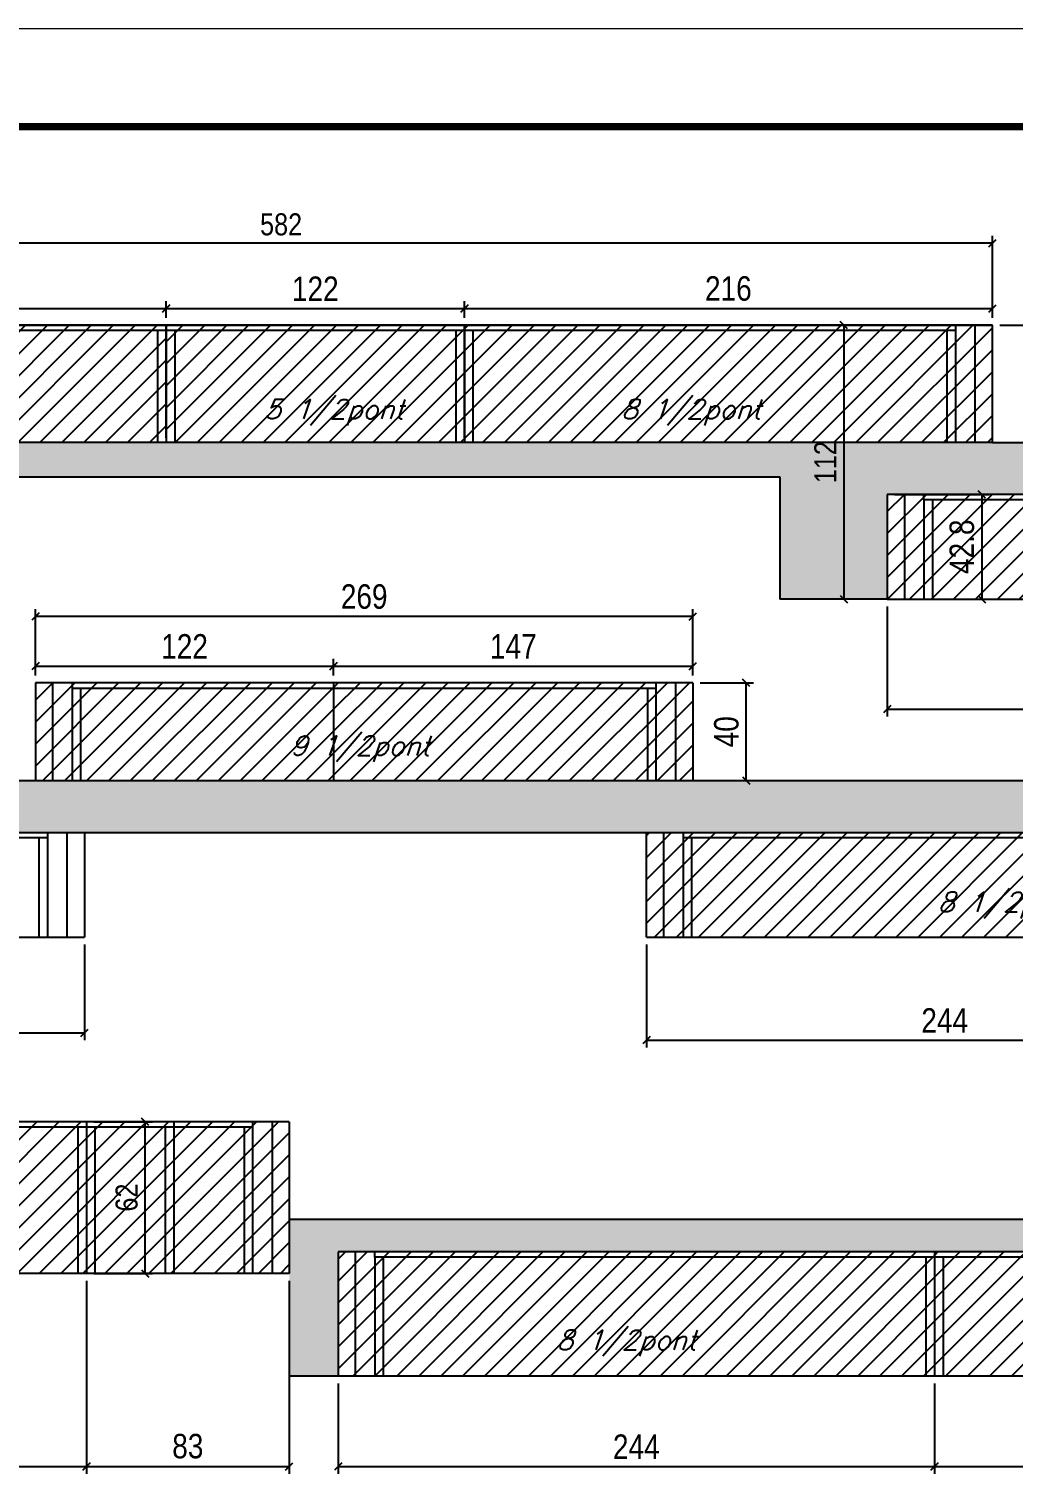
# Model space of a CAD drawing. Extents: x -20960 to -5926, y -2106 to 21915.
# Drawn here: x -10047 to -9645, y 15580 to 16173 of the extents above; entities that cross this region are included whole.
import ezdxf

# ---------------------------------------------------------------- set-up
doc = ezdxf.new("R2010")
doc.units = 0
doc.linetypes.add('DASHED', pattern=[0.75, 0.5, -0.25])
for name, color, linetype in [('COTA', 241, 'Continuous'), ('Painéis', 200, 'Continuous'), ('Reaproveitamento', 251, 'Continuous'), ('SARR_2.2x7', 40, 'Continuous'), ('SARR_3.5x7', 81, 'Continuous'), ('texto', 7, 'Continuous')]:
    doc.layers.add(name, color=color, linetype=linetype)
doc.layers.add('Folhas', color=255, linetype='Continuous', lineweight=9)
doc.layers.add('SARRAFO DE PRESSAO', color=251, linetype='DASHED', lineweight=9)
doc.styles.add('COTA TECNICA', font='techl___.ttf', dxfattribs={"height": 10})
doc.styles.add('COTA TECNICA-50', font='techl___.ttf', dxfattribs={"height": 9})
doc.styles.add('Romans', font='romans.shx')
doc.dimstyles.new('COTA PAINEL-50', dxfattribs={"dimtxt": 9, "dimasz": 3, "dimexe": 3, "dimexo": 3, "dimgap": 3, "dimtad": 1, "dimdec": 1, "dimzin": 12, "dimdsep": 46, "dimtxsty": 'COTA TECNICA-50', "dimblk1": 'OBLIQUE', "dimblk2": 'OBLIQUE', "dimsah": 1, "dimcen": 0.9, "dimclrd": 4, "dimclre": 4, "dimclrt": 240, "dimadec": 1, "dimazin": 3, "dimtfac": 1, "dimtdec": 1, "dimtmove": 0, "dimatfit": 3, "dimfxl": 1, "dimtolj": 1, "dimtzin": 12, "dimarcsym": 0})
doc.dimstyles.new('PAINEL', dxfattribs={"dimtxt": 10, "dimasz": 3, "dimexe": 3, "dimexo": 3, "dimgap": 3, "dimtad": 1, "dimdec": 1, "dimzin": 12, "dimdsep": 46, "dimtxsty": 'COTA TECNICA', "dimblk1": 'OBLIQUE', "dimblk2": 'OBLIQUE', "dimsah": 1, "dimcen": 0.9, "dimclrd": 4, "dimclre": 4, "dimclrt": 240, "dimadec": 1, "dimazin": 3, "dimtfac": 1, "dimtdec": 1, "dimtmove": 0, "dimatfit": 3, "dimfxl": 1, "dimtolj": 1, "dimtzin": 12, "dimarcsym": 0})
pattern_1 = [(45, (-152554.062, -16012.6736), (-4.49012806, 4.49012806), [])]
pattern_2 = [(45, (-152512.465, -12538.4326), (-4.49012806, 4.49012806), [])]

# ---------------------------------------------------------------- blocks, each defined once
blk = doc.blocks.new('9999999999')
at = {"layer": 'Folhas'}
blk.add_lwpolyline([(98138.98, 34190.21), (99623.98, 34190.21), (99623.98, 35240.21), (98138.98, 35240.21)], close=True, dxfattribs=at)
at = {"layer": 'Folhas', "color": 30, "const_width": 3}
blk.add_lwpolyline([(98213.98, 34230.21), (99583.98, 34230.21), (99583.98, 35200.21), (98213.98, 35200.21)], close=True, dxfattribs=at)
blk = doc.blocks.new('_Oblique')
at = {"color": 0, "linetype": 'ByBlock', "lineweight": -2}
blk.add_line((-0.5, -0.5), (0.5, 0.5), dxfattribs=at)
blk = doc.blocks.new('*D528')
at = {"layer": 'COTA', "color": 4, "lineweight": -2, "transparency": 16777216}
for p, q in [((-9696.28, 15936.34), (-9696.28, 15891.26)), ((-9473.28, 15936.34), (-9473.28, 15891.26)), ((-9696.28, 15894.26), (-9473.28, 15894.26))]:
    blk.add_line(p, q, dxfattribs=at)
at = {"layer": 'Defpoints', "color": 0, "transparency": 16777216}
for p in [(-9696.28, 15939.34), (-9473.28, 15939.34), (-9473.28, 15894.26)]:
    blk.add_point(p, dxfattribs=at)
at = {"layer": 'COTA', "color": 4, "lineweight": -2, "transparency": 16777216, "xscale": 3, "yscale": 3, "zscale": 3, "rotation": 180}
blk.add_blockref('_Oblique', (-9696.28, 15894.26), dxfattribs=at)
at = {"layer": 'COTA', "color": 4, "lineweight": -2, "transparency": 16777216, "xscale": 3, "yscale": 3, "zscale": 3}
blk.add_blockref('_Oblique', (-9473.28, 15894.26), dxfattribs=at)
at = {"layer": 'COTA', "color": 240, "transparency": 16777216, "insert": (-9584.78, 15902.47), "char_height": 10, "attachment_point": 5, "style": 'COTA TECNICA'}
blk.add_mtext('\\A1;223', dxfattribs=at)
blk = doc.blocks.new('*D513')
at = {"layer": 'COTA', "color": 4, "lineweight": -2, "ltscale": 25, "transparency": 16777216}
for p, q in [((-10235.28, 16054.34), (-10235.28, 16061.21)), ((-10235.28, 16058.21), (-9991.28, 16058.21)), ((-9991.28, 16054.34), (-9991.28, 16061.21))]:
    blk.add_line(p, q, dxfattribs=at)
at = {"layer": 'Defpoints', "color": 0, "ltscale": 25, "transparency": 16777216}
for p in [(-9991.28, 16058.21), (-10235.28, 16051.34), (-9991.28, 16051.34)]:
    blk.add_point(p, dxfattribs=at)
at = {"layer": 'COTA', "color": 4, "lineweight": -2, "ltscale": 25, "transparency": 16777216, "xscale": 3, "yscale": 3, "zscale": 3, "rotation": 180}
blk.add_blockref('_Oblique', (-10235.28, 16058.21), dxfattribs=at)
at = {"layer": 'COTA', "color": 4, "lineweight": -2, "ltscale": 25, "transparency": 16777216, "xscale": 3, "yscale": 3, "zscale": 3}
blk.add_blockref('_Oblique', (-9991.28, 16058.21), dxfattribs=at)
at = {"layer": 'COTA', "color": 240, "ltscale": 25, "transparency": 16777216, "insert": (-10113.28, 16066.28), "char_height": 10, "attachment_point": 5, "style": 'COTA TECNICA'}
blk.add_mtext('\\A1;244', dxfattribs=at)
blk = doc.blocks.new('*D514')
at = {"layer": 'COTA', "color": 4, "lineweight": -2, "ltscale": 25, "transparency": 16777216}
for p, q in [((-9991.28, 16054.34), (-9991.28, 16061.21)), ((-9991.28, 16058.21), (-9869.28, 16058.21)), ((-9869.28, 16054.34), (-9869.28, 16061.21))]:
    blk.add_line(p, q, dxfattribs=at)
at = {"layer": 'Defpoints', "color": 0, "ltscale": 25, "transparency": 16777216}
for p in [(-9869.28, 16058.21), (-9991.28, 16051.34), (-9869.28, 16051.34)]:
    blk.add_point(p, dxfattribs=at)
at = {"layer": 'COTA', "color": 4, "lineweight": -2, "ltscale": 25, "transparency": 16777216, "xscale": 3, "yscale": 3, "zscale": 3, "rotation": 180}
blk.add_blockref('_Oblique', (-9991.28, 16058.21), dxfattribs=at)
at = {"layer": 'COTA', "color": 4, "lineweight": -2, "ltscale": 25, "transparency": 16777216, "xscale": 3, "yscale": 3, "zscale": 3}
blk.add_blockref('_Oblique', (-9869.28, 16058.21), dxfattribs=at)
at = {"layer": 'COTA', "color": 240, "ltscale": 25, "transparency": 16777216, "insert": (-9930.28, 16066.27), "char_height": 10, "attachment_point": 5, "style": 'COTA TECNICA'}
blk.add_mtext('\\A1;122', dxfattribs=at)
blk = doc.blocks.new('*D515')
at = {"layer": 'COTA', "color": 4, "lineweight": -2, "ltscale": 25, "transparency": 16777216}
for p, q in [((-9869.28, 16054.34), (-9869.28, 16061.21)), ((-9869.28, 16058.21), (-9653.28, 16058.21)), ((-9653.28, 16054.34), (-9653.28, 16061.21))]:
    blk.add_line(p, q, dxfattribs=at)
at = {"layer": 'Defpoints', "color": 0, "ltscale": 25, "transparency": 16777216}
for p in [(-9653.28, 16058.21), (-9869.28, 16051.34), (-9653.28, 16051.34)]:
    blk.add_point(p, dxfattribs=at)
at = {"layer": 'COTA', "color": 4, "lineweight": -2, "ltscale": 25, "transparency": 16777216, "xscale": 3, "yscale": 3, "zscale": 3, "rotation": 180}
blk.add_blockref('_Oblique', (-9869.28, 16058.21), dxfattribs=at)
at = {"layer": 'COTA', "color": 4, "lineweight": -2, "ltscale": 25, "transparency": 16777216, "xscale": 3, "yscale": 3, "zscale": 3}
blk.add_blockref('_Oblique', (-9653.28, 16058.21), dxfattribs=at)
at = {"layer": 'COTA', "color": 240, "ltscale": 25, "transparency": 16777216, "insert": (-9761.28, 16066.31), "char_height": 10, "attachment_point": 5, "style": 'COTA TECNICA'}
blk.add_mtext('\\A1;216', dxfattribs=at)
blk = doc.blocks.new('*D516')
at = {"layer": 'COTA', "color": 4, "lineweight": -2, "ltscale": 25, "transparency": 16777216}
for p, q in [((-9650.28, 16051.34), (-9620.18, 16051.34)), ((-9623.18, 16003.34), (-9623.18, 16051.34)), ((-9650.28, 16003.34), (-9620.18, 16003.34))]:
    blk.add_line(p, q, dxfattribs=at)
at = {"layer": 'Defpoints', "color": 0, "ltscale": 25, "transparency": 16777216}
for p in [(-9653.28, 16051.34), (-9623.18, 16051.34), (-9653.28, 16003.34)]:
    blk.add_point(p, dxfattribs=at)
at = {"layer": 'COTA', "color": 4, "lineweight": -2, "ltscale": 25, "transparency": 16777216, "xscale": 3, "yscale": 3, "zscale": 3}
for p, rotation in [((-9623.18, 16051.34), 90), ((-9623.18, 16003.34), 270)]:
    blk.add_blockref('_Oblique', p, dxfattribs=dict(at, rotation=rotation))
at = {"layer": 'COTA', "color": 240, "ltscale": 25, "transparency": 16777216, "insert": (-9631.27, 16027.34), "char_height": 10, "attachment_point": 5, "rotation": 90, "style": 'COTA TECNICA'}
blk.add_mtext('\\A1;48', dxfattribs=at)
blk = doc.blocks.new('*D517')
at = {"layer": 'COTA', "color": 4, "lineweight": -2, "ltscale": 25, "transparency": 16777216}
for p, q in [((-9693.28, 15982.14), (-9654.63, 15982.14)), ((-9657.63, 15982.14), (-9657.63, 15939.34)), ((-9693.28, 15939.34), (-9654.63, 15939.34))]:
    blk.add_line(p, q, dxfattribs=at)
at = {"layer": 'Defpoints', "color": 0, "ltscale": 25, "transparency": 16777216}
for p in [(-9696.28, 15982.14), (-9696.28, 15939.34), (-9657.63, 15939.34)]:
    blk.add_point(p, dxfattribs=at)
at = {"layer": 'COTA', "color": 4, "lineweight": -2, "ltscale": 25, "transparency": 16777216, "xscale": 3, "yscale": 3, "zscale": 3}
for p, rotation in [((-9657.63, 15982.14), 90), ((-9657.63, 15939.34), 270)]:
    blk.add_blockref('_Oblique', p, dxfattribs=dict(at, rotation=rotation))
at = {"layer": 'COTA', "color": 240, "ltscale": 25, "transparency": 16777216, "insert": (-9665.73, 15960.74), "char_height": 10, "attachment_point": 5, "rotation": 90, "style": 'COTA TECNICA'}
blk.add_mtext('\\A1;42.8', dxfattribs=at)
blk = doc.blocks.new('*D518')
at = {"layer": 'COTA', "color": 4, "lineweight": -2, "transparency": 16777216}
for p, q in [((-10235.28, 16054.34), (-10235.28, 16087.93)), ((-9653.28, 16054.34), (-9653.28, 16087.93)), ((-9653.28, 16084.93), (-10235.28, 16084.93))]:
    blk.add_line(p, q, dxfattribs=at)
at = {"layer": 'Defpoints', "color": 0, "transparency": 16777216}
for p in [(-10235.28, 16084.93), (-10235.28, 16051.34), (-9653.28, 16051.34)]:
    blk.add_point(p, dxfattribs=at)
at = {"layer": 'COTA', "color": 4, "lineweight": -2, "transparency": 16777216, "xscale": 3, "yscale": 3, "zscale": 3, "rotation": 180}
blk.add_blockref('_Oblique', (-10235.28, 16084.93), dxfattribs=at)
at = {"layer": 'COTA', "color": 4, "lineweight": -2, "transparency": 16777216, "xscale": 3, "yscale": 3, "zscale": 3}
blk.add_blockref('_Oblique', (-9653.28, 16084.93), dxfattribs=at)
at = {"layer": 'COTA', "color": 240, "transparency": 16777216, "insert": (-9944.28, 16092.55), "char_height": 9, "attachment_point": 5, "style": 'COTA TECNICA-50'}
blk.add_mtext('\\A1;582', dxfattribs=at)
blk = doc.blocks.new('*D463')
at = {"layer": 'COTA', "color": 4, "linetype": 'ByBlock', "lineweight": -2, "transparency": 16777216}
for p, q in [((-10170.95, 15660.53), (-10170.95, 15581.57)), ((-10023.95, 15660.53), (-10023.95, 15581.57)), ((-10170.95, 15584.57), (-10023.95, 15584.57))]:
    blk.add_line(p, q, dxfattribs=at)
at = {"layer": 'Defpoints', "color": 0, "linetype": 'ByBlock', "transparency": 16777216}
for p in [(-10170.95, 15663.53), (-10023.95, 15663.53), (-10023.95, 15584.57)]:
    blk.add_point(p, dxfattribs=at)
at = {"layer": 'COTA', "color": 4, "linetype": 'ByBlock', "lineweight": -2, "transparency": 16777216, "xscale": 3, "yscale": 3, "zscale": 3, "rotation": 180}
blk.add_blockref('_Oblique', (-10170.95, 15584.57), dxfattribs=at)
at = {"layer": 'COTA', "color": 4, "linetype": 'ByBlock', "lineweight": -2, "transparency": 16777216, "xscale": 3, "yscale": 3, "zscale": 3}
blk.add_blockref('_Oblique', (-10023.95, 15584.57), dxfattribs=at)
at = {"layer": 'COTA', "color": 240, "linetype": 'ByBlock', "transparency": 16777216, "insert": (-10097.45, 15592.64), "char_height": 10, "attachment_point": 5, "style": 'COTA TECNICA'}
blk.add_mtext('\\A1;147', dxfattribs=at)
blk = doc.blocks.new('*D464')
at = {"layer": 'COTA', "color": 4, "linetype": 'ByBlock', "lineweight": -2, "transparency": 16777216}
for p, q in [((-10023.95, 15660.53), (-10023.95, 15581.57)), ((-9940.95, 15660.53), (-9940.95, 15581.57)), ((-10023.95, 15584.57), (-9940.95, 15584.57))]:
    blk.add_line(p, q, dxfattribs=at)
at = {"layer": 'Defpoints', "color": 0, "linetype": 'ByBlock', "transparency": 16777216}
for p in [(-10023.95, 15663.53), (-9940.95, 15663.53), (-9940.95, 15584.57)]:
    blk.add_point(p, dxfattribs=at)
at = {"layer": 'COTA', "color": 4, "linetype": 'ByBlock', "lineweight": -2, "transparency": 16777216, "xscale": 3, "yscale": 3, "zscale": 3, "rotation": 180}
blk.add_blockref('_Oblique', (-10023.95, 15584.57), dxfattribs=at)
at = {"layer": 'COTA', "color": 4, "linetype": 'ByBlock', "lineweight": -2, "transparency": 16777216, "xscale": 3, "yscale": 3, "zscale": 3}
blk.add_blockref('_Oblique', (-9940.95, 15584.57), dxfattribs=at)
at = {"layer": 'COTA', "color": 240, "linetype": 'ByBlock', "transparency": 16777216, "insert": (-9982.45, 15592.81), "char_height": 10, "attachment_point": 5, "style": 'COTA TECNICA'}
blk.add_mtext('\\A1;83', dxfattribs=at)
blk = doc.blocks.new('*D465')
at = {"layer": 'COTA', "color": 4, "linetype": 'ByBlock', "lineweight": -2, "transparency": 16777216}
for p, q in [((-9920.95, 15618.53), (-9920.95, 15581.57)), ((-9676.95, 15618.53), (-9676.95, 15581.57)), ((-9920.95, 15584.57), (-9676.95, 15584.57))]:
    blk.add_line(p, q, dxfattribs=at)
at = {"layer": 'Defpoints', "color": 0, "linetype": 'ByBlock', "transparency": 16777216}
for p in [(-9920.95, 15621.53), (-9676.95, 15621.53), (-9676.95, 15584.57)]:
    blk.add_point(p, dxfattribs=at)
at = {"layer": 'COTA', "color": 4, "linetype": 'ByBlock', "lineweight": -2, "transparency": 16777216, "xscale": 3, "yscale": 3, "zscale": 3, "rotation": 180}
blk.add_blockref('_Oblique', (-9920.95, 15584.57), dxfattribs=at)
at = {"layer": 'COTA', "color": 4, "linetype": 'ByBlock', "lineweight": -2, "transparency": 16777216, "xscale": 3, "yscale": 3, "zscale": 3}
blk.add_blockref('_Oblique', (-9676.95, 15584.57), dxfattribs=at)
at = {"layer": 'COTA', "color": 240, "linetype": 'ByBlock', "transparency": 16777216, "insert": (-9798.95, 15592.64), "char_height": 10, "attachment_point": 5, "style": 'COTA TECNICA'}
blk.add_mtext('\\A1;244', dxfattribs=at)
blk = doc.blocks.new('*D466')
at = {"layer": 'COTA', "color": 4, "linetype": 'ByBlock', "lineweight": -2, "transparency": 16777216}
for p, q in [((-9676.95, 15618.53), (-9676.95, 15581.57)), ((-9545.95, 15618.53), (-9545.95, 15581.57)), ((-9676.95, 15584.57), (-9545.95, 15584.57))]:
    blk.add_line(p, q, dxfattribs=at)
at = {"layer": 'Defpoints', "color": 0, "linetype": 'ByBlock', "transparency": 16777216}
for p in [(-9676.95, 15621.53), (-9545.95, 15621.53), (-9545.95, 15584.57)]:
    blk.add_point(p, dxfattribs=at)
at = {"layer": 'COTA', "color": 4, "linetype": 'ByBlock', "lineweight": -2, "transparency": 16777216, "xscale": 3, "yscale": 3, "zscale": 3, "rotation": 180}
blk.add_blockref('_Oblique', (-9676.95, 15584.57), dxfattribs=at)
at = {"layer": 'COTA', "color": 4, "linetype": 'ByBlock', "lineweight": -2, "transparency": 16777216, "xscale": 3, "yscale": 3, "zscale": 3}
blk.add_blockref('_Oblique', (-9545.95, 15584.57), dxfattribs=at)
at = {"layer": 'COTA', "color": 240, "linetype": 'ByBlock', "transparency": 16777216, "insert": (-9611.45, 15592.79), "char_height": 10, "attachment_point": 5, "style": 'COTA TECNICA'}
blk.add_mtext('\\A1;131', dxfattribs=at)
blk = doc.blocks.new('*D501')
at = {"layer": 'COTA', "color": 4, "lineweight": -2, "ltscale": 25, "transparency": 16777216}
for p, q in [((-9794.78, 15798.06), (-9794.78, 15755.91)), ((-9550.78, 15798.06), (-9550.78, 15755.91)), ((-9794.78, 15758.91), (-9550.78, 15758.91))]:
    blk.add_line(p, q, dxfattribs=at)
at = {"layer": 'Defpoints', "color": 0, "ltscale": 25, "transparency": 16777216}
for p in [(-9794.78, 15801.06), (-9550.78, 15801.06), (-9550.78, 15758.91)]:
    blk.add_point(p, dxfattribs=at)
at = {"layer": 'COTA', "color": 4, "lineweight": -2, "ltscale": 25, "transparency": 16777216, "xscale": 3, "yscale": 3, "zscale": 3, "rotation": 180}
blk.add_blockref('_Oblique', (-9794.78, 15758.91), dxfattribs=at)
at = {"layer": 'COTA', "color": 4, "lineweight": -2, "ltscale": 25, "transparency": 16777216, "xscale": 3, "yscale": 3, "zscale": 3}
blk.add_blockref('_Oblique', (-9550.78, 15758.91), dxfattribs=at)
at = {"layer": 'COTA', "color": 240, "ltscale": 25, "transparency": 16777216, "insert": (-9672.78, 15766.98), "char_height": 10, "attachment_point": 5, "style": 'COTA TECNICA'}
blk.add_mtext('\\A1;244', dxfattribs=at)
blk = doc.blocks.new('*D504')
at = {"layer": 'COTA', "color": 4, "lineweight": -2, "ltscale": 25, "transparency": 16777216}
for p, q in [((-10044.78, 15908.06), (-10044.78, 15935.18)), ((-9775.78, 15932.18), (-10044.78, 15932.18)), ((-9775.78, 15908.06), (-9775.78, 15935.18))]:
    blk.add_line(p, q, dxfattribs=at)
at = {"layer": 'Defpoints', "color": 0, "ltscale": 25, "transparency": 16777216}
for p in [(-10044.78, 15932.18), (-10044.78, 15905.06), (-9775.78, 15905.06)]:
    blk.add_point(p, dxfattribs=at)
at = {"layer": 'COTA', "color": 4, "lineweight": -2, "ltscale": 25, "transparency": 16777216, "xscale": 3, "yscale": 3, "zscale": 3, "rotation": 180}
blk.add_blockref('_Oblique', (-10044.78, 15932.18), dxfattribs=at)
at = {"layer": 'COTA', "color": 4, "lineweight": -2, "ltscale": 25, "transparency": 16777216, "xscale": 3, "yscale": 3, "zscale": 3}
blk.add_blockref('_Oblique', (-9775.78, 15932.18), dxfattribs=at)
at = {"layer": 'COTA', "color": 240, "ltscale": 25, "transparency": 16777216, "insert": (-9910.28, 15940.31), "char_height": 10, "attachment_point": 5, "style": 'COTA TECNICA'}
blk.add_mtext('\\A1;269', dxfattribs=at)
blk = doc.blocks.new('*D505')
at = {"layer": 'COTA', "color": 4, "lineweight": -2, "ltscale": 25, "transparency": 16777216}
for p, q in [((-10044.78, 15908.06), (-10044.78, 15914.93)), ((-9922.78, 15908.06), (-9922.78, 15914.93)), ((-10044.78, 15911.93), (-9922.78, 15911.93))]:
    blk.add_line(p, q, dxfattribs=at)
at = {"layer": 'Defpoints', "color": 0, "ltscale": 25, "transparency": 16777216}
for p in [(-9922.78, 15911.93), (-10044.78, 15905.06), (-9922.78, 15905.06)]:
    blk.add_point(p, dxfattribs=at)
at = {"layer": 'COTA', "color": 4, "lineweight": -2, "ltscale": 25, "transparency": 16777216, "xscale": 3, "yscale": 3, "zscale": 3, "rotation": 180}
blk.add_blockref('_Oblique', (-10044.78, 15911.93), dxfattribs=at)
at = {"layer": 'COTA', "color": 4, "lineweight": -2, "ltscale": 25, "transparency": 16777216, "xscale": 3, "yscale": 3, "zscale": 3}
blk.add_blockref('_Oblique', (-9922.78, 15911.93), dxfattribs=at)
at = {"layer": 'COTA', "color": 240, "ltscale": 25, "transparency": 16777216, "insert": (-9983.78, 15919.99), "char_height": 10, "attachment_point": 5, "style": 'COTA TECNICA'}
blk.add_mtext('\\A1;122', dxfattribs=at)
blk = doc.blocks.new('*D460')
at = {"layer": 'COTA', "color": 4, "lineweight": -2, "ltscale": 25, "transparency": 16777216}
for p, q in [((-9922.78, 15908.06), (-9922.78, 15914.93)), ((-9775.78, 15908.06), (-9775.78, 15914.93)), ((-9922.78, 15911.93), (-9775.78, 15911.93))]:
    blk.add_line(p, q, dxfattribs=at)
at = {"layer": 'Defpoints', "color": 0, "ltscale": 25, "transparency": 16777216}
for p in [(-9775.78, 15911.93), (-9922.78, 15905.06), (-9775.78, 15905.06)]:
    blk.add_point(p, dxfattribs=at)
at = {"layer": 'COTA', "color": 4, "lineweight": -2, "ltscale": 25, "transparency": 16777216, "xscale": 3, "yscale": 3, "zscale": 3, "rotation": 180}
blk.add_blockref('_Oblique', (-9922.78, 15911.93), dxfattribs=at)
at = {"layer": 'COTA', "color": 4, "lineweight": -2, "ltscale": 25, "transparency": 16777216, "xscale": 3, "yscale": 3, "zscale": 3}
blk.add_blockref('_Oblique', (-9775.78, 15911.93), dxfattribs=at)
at = {"layer": 'COTA', "color": 240, "ltscale": 25, "transparency": 16777216, "insert": (-9849.28, 15920.01), "char_height": 10, "attachment_point": 5, "style": 'COTA TECNICA'}
blk.add_mtext('\\A1;147', dxfattribs=at)
blk = doc.blocks.new('*D506')
at = {"layer": 'COTA', "color": 4, "lineweight": -2, "ltscale": 25, "transparency": 16777216}
for p, q in [((-9772.78, 15905.06), (-9750.96, 15905.06)), ((-9753.96, 15865.06), (-9753.96, 15905.06)), ((-9772.78, 15865.06), (-9750.96, 15865.06))]:
    blk.add_line(p, q, dxfattribs=at)
at = {"layer": 'Defpoints', "color": 0, "ltscale": 25, "transparency": 16777216}
for p in [(-9775.78, 15905.06), (-9753.96, 15905.06), (-9775.78, 15865.06)]:
    blk.add_point(p, dxfattribs=at)
at = {"layer": 'COTA', "color": 4, "lineweight": -2, "ltscale": 25, "transparency": 16777216, "xscale": 3, "yscale": 3, "zscale": 3}
for p, rotation in [((-9753.96, 15905.06), 90), ((-9753.96, 15865.06), 270)]:
    blk.add_blockref('_Oblique', p, dxfattribs=dict(at, rotation=rotation))
at = {"layer": 'COTA', "color": 240, "ltscale": 25, "transparency": 16777216, "insert": (-9762.06, 15885.06), "char_height": 10, "attachment_point": 5, "rotation": 90, "style": 'COTA TECNICA'}
blk.add_mtext('\\A1;40', dxfattribs=at)
blk = doc.blocks.new('*D507')
at = {"layer": 'COTA', "color": 4, "lineweight": -2, "ltscale": 25, "transparency": 16777216}
for p, q in [((-10239.28, 15798.06), (-10239.28, 15758.91)), ((-10024.78, 15798.06), (-10024.78, 15758.91)), ((-10239.28, 15761.91), (-10024.78, 15761.91))]:
    blk.add_line(p, q, dxfattribs=at)
at = {"layer": 'Defpoints', "color": 0, "ltscale": 25, "transparency": 16777216}
for p in [(-10239.28, 15801.06), (-10024.78, 15801.06), (-10024.78, 15761.91)]:
    blk.add_point(p, dxfattribs=at)
at = {"layer": 'COTA', "color": 4, "lineweight": -2, "ltscale": 25, "transparency": 16777216, "xscale": 3, "yscale": 3, "zscale": 3, "rotation": 180}
blk.add_blockref('_Oblique', (-10239.28, 15761.91), dxfattribs=at)
at = {"layer": 'COTA', "color": 4, "lineweight": -2, "ltscale": 25, "transparency": 16777216, "xscale": 3, "yscale": 3, "zscale": 3}
blk.add_blockref('_Oblique', (-10024.78, 15761.91), dxfattribs=at)
at = {"layer": 'COTA', "color": 240, "ltscale": 25, "transparency": 16777216, "insert": (-10132.03, 15770.01), "char_height": 10, "attachment_point": 5, "style": 'COTA TECNICA'}
blk.add_mtext('\\A1;214.5', dxfattribs=at)
blk = doc.blocks.new('*D511')
at = {"layer": 'COTA', "color": 4, "lineweight": -2, "transparency": 16777216}
for p, q in [((-10020.95, 15725.53), (-9996.85, 15725.53)), ((-9999.85, 15663.53), (-9999.85, 15725.53)), ((-10020.95, 15663.53), (-9996.85, 15663.53))]:
    blk.add_line(p, q, dxfattribs=at)
at = {"layer": 'Defpoints', "color": 0, "transparency": 16777216}
for p in [(-10023.95, 15725.53), (-9999.85, 15725.53), (-10023.95, 15663.53)]:
    blk.add_point(p, dxfattribs=at)
at = {"layer": 'COTA', "color": 4, "lineweight": -2, "transparency": 16777216, "xscale": 3, "yscale": 3, "zscale": 3}
for p, rotation in [((-9999.85, 15725.53), 90), ((-9999.85, 15663.53), 270)]:
    blk.add_blockref('_Oblique', p, dxfattribs=dict(at, rotation=rotation))
at = {"layer": 'COTA', "color": 240, "transparency": 16777216, "insert": (-10007.44, 15694.53), "char_height": 9, "attachment_point": 5, "rotation": 90, "style": 'COTA TECNICA-50'}
blk.add_mtext('\\A1;62', dxfattribs=at)
blk = doc.blocks.new('*D512')
at = {"layer": 'COTA', "color": 4, "lineweight": -2, "transparency": 16777216}
for p, q in [((-9656.28, 16051.34), (-9717.07, 16051.34)), ((-9714.07, 16051.34), (-9714.07, 15939.34)), ((-9699.28, 15939.34), (-9717.07, 15939.34))]:
    blk.add_line(p, q, dxfattribs=at)
at = {"layer": 'Defpoints', "color": 0, "transparency": 16777216}
for p in [(-9653.28, 16051.34), (-9714.07, 15939.34), (-9696.28, 15939.34)]:
    blk.add_point(p, dxfattribs=at)
at = {"layer": 'COTA', "color": 4, "lineweight": -2, "transparency": 16777216, "xscale": 3, "yscale": 3, "zscale": 3}
for p, rotation in [((-9714.07, 16051.34), 90), ((-9714.07, 15939.34), 270)]:
    blk.add_blockref('_Oblique', p, dxfattribs=dict(at, rotation=rotation))
at = {"layer": 'COTA', "color": 240, "transparency": 16777216, "insert": (-9721.63, 15995.34), "char_height": 9, "attachment_point": 5, "rotation": 90, "style": 'COTA TECNICA-50'}
blk.add_mtext('\\A1;112', dxfattribs=at)

msp = doc.modelspace()

# ---------------------------------------------------------------- hatches: boundary and pattern name
at = {"layer": 'COTA', "ltscale": 25}
h = msp.add_hatch(dxfattribs=at)
h.set_pattern_fill('AR-CONC', color=256, scale=0.03)
h.set_pattern_definition([(50, (-156724.74, -7704.1394), (5.46554007, -0.47817257), [0.5715, -6.2865]), (355, (-156724.74, -7704.1394), (-1.05730264, 5.73170536), [0.4572, -5.02921753]), (100.4514447, (-156724.2847, -7704.1793), (4.40823741, 5.25353256), [0.48570026, -5.34270734]), (46.1842, (-156724.74, -7702.6154), (8.13237123, -1.26126984), [0.85725, -9.42975]), (96.6355576, (-156724.0625, -7702.7205), (7.12212402, 7.42278374), [0.7285507, -8.01406824]), (351.184151, (-156724.74, -7702.6154), (7.122124, 7.42278374), [0.685799, -7.54379196]), (21, (-156723.978, -7702.9964), (4.54843174, -3.06795595), [0.5715, -6.2865]), (326, (-156723.978, -7702.9964), (1.85406085, 5.52563898), [0.4572, -5.0292]), (71.451445, (-156723.599, -7703.252), (6.40249258, 2.45768307), [0.48570026, -5.34269813]), (37.5, (-156724.7402, -7704.1394), (0.092658098, 2.536651166), [0, -4.96824, 0, -5.1054, 0, -5.04825]), (7.5, (-156724.7402, -7704.1394), (2.004589875, 3.005417245), [0, -2.91084, 0, -4.85394, 0, -1.92405]), (327.5, (-156726.4394, -7704.1394), (4.067717855, -0.17186232), [0, -1.905, 0, -5.9436, 0, -7.8867]), (317.5, (-156727.2014, -7704.1394), (4.44387544, 0.76279473), [0, -2.4765, 0, -3.94716, 0, -5.6007])])
h.paths.add_polyline_path([(-9696.28, 15982.14), (-9473.28, 15982.14), (-9229.28, 15982.14), (-9229.28, 16003.34), (-9653.28, 16003.34), (-10235.28, 16003.34), (-10235.28, 15989.34), (-9740.28, 15989.34), (-9740.28, 15939.34), (-9696.28, 15939.34)])
h = msp.add_hatch(dxfattribs=at)
h.set_pattern_fill('AR-CONC', color=256, scale=0.03)
h.set_pattern_definition([(50, (-147750.269, -7948.827), (5.46554007, -0.47817257), [0.5715, -6.2865]), (355, (-147750.269, -7948.827), (-1.05730264, 5.73170536), [0.4572, -5.02921753]), (100.4514447, (-147749.8136, -7948.867), (4.40823741, 5.25353256), [0.48570026, -5.34270734]), (46.1842, (-147750.269, -7947.303), (8.13237123, -1.26126984), [0.85725, -9.42975]), (96.6355576, (-147749.591, -7947.408), (7.122124, 7.42278374), [0.7285507, -8.01406824]), (351.184151, (-147750.269, -7947.303), (7.122124, 7.42278374), [0.685799, -7.54379196]), (21, (-147749.507, -7947.684), (4.54843174, -3.06795595), [0.5715, -6.2865]), (326, (-147749.507, -7947.684), (1.85406085, 5.52563898), [0.4572, -5.0292]), (71.451445, (-147749.128, -7947.94), (6.40249258, 2.45768307), [0.48570026, -5.34269813]), (37.5, (-147750.269, -7948.8272), (0.092658098, 2.536651166), [0, -4.96824, 0, -5.1054, 0, -5.04825]), (7.5, (-147750.269, -7948.8272), (2.004589875, 3.005417245), [0, -2.91084, 0, -4.85394, 0, -1.92405]), (327.5, (-147751.9683, -7948.8272), (4.067717855, -0.17186232), [0, -1.905, 0, -5.9436, 0, -7.8867]), (317.5, (-147752.7303, -7948.8272), (4.44387544, 0.76279473), [0, -2.4765, 0, -3.94716, 0, -5.6007])])
h.paths.add_polyline_path([(-10463.78, 15865.06), (-10463.78, 15843.86), (-9272.78, 15843.86), (-9272.78, 15865.06)])
at = {"layer": 'COTA', "linetype": 'ByBlock'}
h = msp.add_hatch(dxfattribs=at)
h.set_pattern_fill('AR-CONC', color=256, scale=0.03)
h.set_pattern_definition([(50, (-152554.062, -16012.6736), (5.46554007, -0.47817257), [0.5715, -6.2865]), (355, (-152554.062, -16012.6736), (-1.05730264, 5.73170536), [0.4572, -5.02921753]), (100.4514447, (-152553.6064, -16012.7134), (4.40823741, 5.25353256), [0.48570026, -5.34270734]), (46.1842, (-152554.062, -16011.1496), (8.13237123, -1.26126984), [0.85725, -9.42975]), (96.6355576, (-152553.384, -16011.255), (7.12212402, 7.42278374), [0.7285507, -8.01406824]), (351.184151, (-152554.062, -16011.15), (7.122124, 7.42278374), [0.685799, -7.54379196]), (21, (-152553.3, -16011.5306), (4.54843174, -3.06795595), [0.5715, -6.2865]), (326, (-152553.3, -16011.5306), (1.85406085, 5.52563898), [0.4572, -5.0292]), (71.451445, (-152552.921, -16011.786), (6.40249258, 2.45768307), [0.48570026, -5.34269813]), (37.5, (-152554.062, -16012.6736), (0.092658098, 2.536651166), [0, -4.96824, 0, -5.1054, 0, -5.04825]), (7.5, (-152554.062, -16012.6736), (2.004589875, 3.005417245), [0, -2.91084, 0, -4.85394, 0, -1.92405]), (327.5, (-152555.7612, -16012.6736), (4.067717855, -0.17186232), [0, -1.905, 0, -5.9436, 0, -7.8867]), (317.5, (-152556.523, -16012.6736), (4.44387544, 0.76279473), [0, -2.4765, 0, -3.94716, 0, -5.6007])])
h.paths.add_polyline_path([(-9920.95, 15672.33), (-9301.95, 15672.33), (-9301.95, 15685.53), (-9940.95, 15685.53), (-9940.95, 15621.53), (-9920.95, 15621.53)])
at = {"layer": 'Reaproveitamento', "linetype": 'ByBlock'}
h = msp.add_hatch(dxfattribs=at)
h.set_pattern_fill('ANSI31', color=256, scale=2)
h.set_pattern_definition([(45, (-153285.0364, -15955.359), (-4.49012806, 4.49012806), [])])
h.paths.add_polyline_path([(-10235.28, 16051.34), (-10235.28, 16003.34), (-9991.28, 16003.34), (-9991.28, 16051.34)])
h.paths.add_polyline_path([(-10116.87, 16005.38), (-10049.25, 16005.38)], flags=16)
h = msp.add_hatch(dxfattribs=at)
h.set_pattern_fill('ANSI31', color=256, scale=2)
h.set_pattern_definition([(45, (-153041.0364, -15955.359), (-4.49012806, 4.49012806), [])])
h.paths.add_polyline_path([(-9991.28, 16051.34), (-9991.28, 16003.34), (-9653.28, 16003.34), (-9653.28, 16051.34)])
h.paths.add_polyline_path([(-9872.87, 16005.38), (-9805.25, 16005.38)], flags=16)
h = msp.add_hatch(dxfattribs=at)
h.set_pattern_fill('ANSI31', color=256, scale=2)
h.set_pattern_definition([(45, (-152543.0364, -16019.359), (-4.49012806, 4.49012806), [])])
h.paths.add_polyline_path([(-9696.28, 15982.14), (-9696.28, 15939.34), (-9229.28, 15939.34), (-9229.28, 15982.14)])
h.paths.add_polyline_path([(-9374.87, 15941.38), (-9307.25, 15941.38), (-9301.75, 15957.36), (-9369.37, 15957.36)], flags=16)
h = msp.add_hatch(dxfattribs=at)
h.set_pattern_fill('ANSI31', color=256, scale=2)
h.set_pattern_definition(pattern_2)
h.paths.add_polyline_path([(-10044.78, 15905.06), (-10044.78, 15865.06), (-9922.78, 15865.06), (-9922.78, 15905.06)])
h = msp.add_hatch(dxfattribs=at)
h.set_pattern_fill('ANSI31', color=256, scale=2)
h.set_pattern_definition(pattern_2)
h.paths.add_polyline_path([(-9775.78, 15865.06), (-9775.78, 15905.06), (-9922.78, 15905.06), (-9922.78, 15865.06)])
h = msp.add_hatch(dxfattribs=at)
h.set_pattern_fill('ANSI31', color=256, scale=2)
h.set_pattern_definition(pattern_2)
h.paths.add_polyline_path([(-9550.78, 15801.06), (-9550.78, 15843.86), (-9794.78, 15843.86), (-9794.78, 15801.06)])
h = msp.add_hatch(dxfattribs=at)
h.set_pattern_fill('ANSI31', color=256, scale=2)
h.set_pattern_definition([(45, (-152413.062, -15970.6736), (-4.49012806, 4.49012806), [])])
h.paths.add_polyline_path([(-9940.95, 15725.53), (-10170.95, 15725.53), (-10170.95, 15663.53), (-9940.95, 15663.53)])
h = msp.add_hatch(dxfattribs=at)
h.set_pattern_fill('ANSI31', color=256, scale=2)
h.set_pattern_definition(pattern_1)
h.paths.add_polyline_path([(-9676.95, 15672.33), (-9920.95, 15672.33), (-9920.95, 15621.53), (-9676.95, 15621.53)])
h = msp.add_hatch(dxfattribs=at)
h.set_pattern_fill('ANSI31', color=256, scale=2)
h.set_pattern_definition(pattern_1)
h.paths.add_polyline_path([(-9541.95, 15672.33), (-9676.95, 15672.33), (-9676.95, 15621.53), (-9541.95, 15621.53)])

# ---------------------------------------------------------------- linework, layer by layer
at = {"layer": 'COTA', "linetype": 'ByBlock'}
for p, q in [((-10235.28, 16051.34), (-9653.28, 16051.34)), ((-9653.28, 16003.34), (-9229.28, 16003.34)), ((-9653.28, 16003.34), (-9653.28, 16003.34)), ((-10235.28, 15989.34), (-9740.28, 15989.34)), ((-9740.28, 15989.34), (-9740.28, 15939.34)), ((-9696.28, 15939.34), (-9740.28, 15939.34)), ((-9301.95, 15685.53), (-9940.95, 15685.53)), ((-9920.95, 15621.53), (-9940.95, 15621.53))]:
    msp.add_line(p, q, dxfattribs=at)
at = {"layer": 'COTA', "ltscale": 25}
for p, q in [((-10463.78, 15865.06), (-10044.78, 15865.06)), ((-9775.78, 15865.06), (-9272.78, 15865.06)), ((-10024.78, 15843.86), (-9794.78, 15843.86))]:
    msp.add_line(p, q, dxfattribs=at)
at = {"layer": 'Painéis', "linetype": 'ByBlock'}
for p, q in [((-9653.28, 16051.34), (-10235.28, 16051.34)), ((-9991.28, 16005.34), (-9991.28, 16051.34)), ((-9869.28, 16005.34), (-9869.28, 16051.34)), ((-9653.28, 16003.34), (-9653.28, 16051.34)), ((-9473.28, 15982.14), (-9696.28, 15982.14)), ((-9696.28, 15982.14), (-9696.28, 15939.34)), ((-9653.28, 15939.34), (-9229.28, 15939.34)), ((-9775.78, 15905.06), (-10044.78, 15905.06)), ((-10044.78, 15905.06), (-10044.78, 15865.06)), ((-9922.78, 15905.06), (-9922.78, 15865.06)), ((-9775.78, 15905.06), (-9775.78, 15865.06)), ((-10044.78, 15865.06), (-9775.78, 15865.06)), ((-10463.78, 15843.86), (-10024.78, 15843.86)), ((-10024.78, 15843.86), (-10024.78, 15801.06)), ((-9794.78, 15801.06), (-9794.78, 15843.86)), ((-9794.78, 15843.86), (-9272.78, 15843.86)), ((-10239.28, 15801.06), (-10024.78, 15801.06)), ((-9794.78, 15801.06), (-9272.78, 15801.06)), ((-9940.95, 15725.53), (-10170.95, 15725.53)), ((-10023.95, 15725.53), (-10023.95, 15663.53)), ((-9940.95, 15725.53), (-9940.95, 15663.53)), ((-9301.95, 15672.33), (-9920.95, 15672.33)), ((-9920.95, 15672.33), (-9920.95, 15621.53)), ((-9676.95, 15672.33), (-9676.95, 15621.53)), ((-9940.95, 15663.53), (-10170.95, 15663.53)), ((-9301.95, 15621.53), (-9920.95, 15621.53))]:
    msp.add_line(p, q, dxfattribs=at)
at = {"layer": 'Painéis'}
for p, q in [((-9991.28, 16051.34), (-9991.28, 16003.34)), ((-9869.28, 16051.34), (-9869.28, 16003.34)), ((-9653.28, 16003.34), (-10235.28, 16003.34))]:
    msp.add_line(p, q, dxfattribs=at)
at = {"layer": 'Painéis', "ltscale": 25}
for p, q in [((-9696.28, 15939.34), (-9696.28, 15939.34)), ((-9696.28, 15939.34), (-9653.28, 15939.34)), ((-9653.28, 15939.34), (-9653.28, 15939.34))]:
    msp.add_line(p, q, dxfattribs=at)
at = {"layer": 'SARR_2.2x7', "linetype": 'Continuous'}
for p, q in [((-9660.28, 16003.34), (-9660.28, 16051.34)), ((-9668.28, 16049.14), (-10220.3, 16049.14)), ((-9689.28, 15982.14), (-9689.28, 15939.34)), ((-9681.28, 15979.94), (-9681.28, 15982.14)), ((-9229.28, 15979.94), (-9681.28, 15979.94)), ((-10037.8, 15905.06), (-10037.8, 15865.06)), ((-10029.8, 15902.86), (-9790.78, 15902.86)), ((-9782.78, 15865.06), (-9782.78, 15905.06)), ((-10031.78, 15801.06), (-10031.78, 15843.86)), ((-9787.8, 15843.86), (-9787.8, 15801.06)), ((-10039.78, 15841.66), (-10463.78, 15841.66)), ((-9555.78, 15841.66), (-9779.8, 15841.66)), ((-9947.95, 15725.53), (-9947.95, 15663.53)), ((-9955.95, 15723.33), (-10155.95, 15723.33)), ((-9913.97, 15672.33), (-9913.97, 15621.53)), ((-9905.97, 15670.13), (-9905.97, 15672.33)), ((-9316.95, 15670.13), (-9905.97, 15670.13))]:
    msp.add_line(p, q, dxfattribs=at)
at = {"layer": 'SARR_3.5x7'}
for p, q in [((-9668.28, 16003.34), (-9668.28, 16051.34)), ((-9994.78, 16049.14), (-9994.78, 16003.34)), ((-9987.78, 16049.14), (-9987.78, 16003.34)), ((-9872.78, 16049.14), (-9872.78, 16003.34)), ((-9865.78, 16049.14), (-9865.78, 16003.34)), ((-9671.78, 16003.34), (-9671.78, 16049.14)), ((-9681.28, 15979.94), (-9681.28, 15939.34)), ((-9677.78, 15979.94), (-9677.78, 15939.34)), ((-10029.8, 15905.06), (-10029.8, 15865.06)), ((-10026.3, 15902.86), (-10026.3, 15865.06)), ((-9794.28, 15865.06), (-9794.28, 15902.86)), ((-9790.78, 15865.06), (-9790.78, 15905.06)), ((-10039.78, 15801.06), (-10039.78, 15843.86)), ((-9779.8, 15843.86), (-9779.8, 15801.06)), ((-10043.28, 15801.06), (-10043.28, 15841.66)), ((-9776.3, 15841.66), (-9776.3, 15801.06)), ((-9988.2, 15725.53), (-9988.2, 15663.53)), ((-9955.95, 15725.53), (-9955.95, 15663.53)), ((-10027.45, 15723.33), (-10027.45, 15663.53)), ((-10020.45, 15723.33), (-10020.45, 15663.53)), ((-9991.7, 15723.33), (-9991.7, 15663.53)), ((-9959.45, 15723.33), (-9959.45, 15663.53)), ((-9905.97, 15670.13), (-9905.97, 15621.53)), ((-9902.47, 15670.13), (-9902.47, 15621.53)), ((-9680.45, 15670.13), (-9680.45, 15621.53)), ((-9673.45, 15670.13), (-9673.45, 15621.53))]:
    msp.add_line(p, q, dxfattribs=at)

# ---------------------------------------------------------------- block references
at = {"layer": 'SARRAFO DE PRESSAO', "color": 6, "linetype": 'ByBlock'}
msp.add_blockref('9999999999', (-108747.48, -19067.69), dxfattribs=at)

# ---------------------------------------------------------------- texts
at = {"layer": 'texto', "color": 2, "char_height": 8, "attachment_point": 5, "style": 'Romans'}
for s, insert in [('{\\Q19;\\C256;5 1/2pont}', (-9922.62, 16015.69)), ('{\\Q19;\\C256;8 1/2pont}', (-9776.54, 16015.69)), ('{\\Q19;\\C256;9 1/2pont}', (-9911.92, 15878.06)), ('{\\Q19;\\C256;8 1/2pont}', (-9647.02, 15814.06)), ('{\\Q19;\\C256;8 1/2pont}', (-9803, 15634.98))]:
    msp.add_mtext(s, dxfattribs=dict(at, insert=insert))

# ---------------------------------------------------------------- dimensions: what is measured, and where the dimension line sits
at = {"layer": 'COTA'}
for base, p1, p2, dimstyle, picture, middle in [((-10235.28, 16084.93), (-9653.28, 16051.34), (-10235.28, 16051.34), 'COTA PAINEL-50', '*D518', (-9944.28, 16092.55)), ((-9473.28, 15894.26), (-9696.28, 15939.34), (-9473.28, 15939.34), 'PAINEL', '*D528', (-9584.78, 15902.47))]:
    dim = msp.add_linear_dim(base=base, p1=p1, p2=p2, dimstyle=dimstyle, dxfattribs=at)
    dim.commit()
    dim.dimension.update_dxf_attribs({"geometry": picture, "text_midpoint": middle})
at = {"layer": 'COTA', "ltscale": 25}
for base, p1, p2, picture, middle in [((-9991.28, 16058.21), (-10235.28, 16051.34), (-9991.28, 16051.34), '*D513', (-10113.28, 16066.28)), ((-10044.78, 15932.18), (-9775.78, 15905.06), (-10044.78, 15905.06), '*D504', (-9910.28, 15940.31)), ((-9922.78, 15911.93), (-10044.78, 15905.06), (-9922.78, 15905.06), '*D505', (-9983.78, 15919.99)), ((-9775.78, 15911.93), (-9922.78, 15905.06), (-9775.78, 15905.06), '*D460', (-9849.28, 15920.01)), ((-10024.78, 15761.91), (-10239.28, 15801.06), (-10024.78, 15801.06), '*D507', (-10132.03, 15770.01))]:
    dim = msp.add_linear_dim(base=base, p1=p1, p2=p2, dimstyle='PAINEL', dxfattribs=at)
    dim.commit()
    dim.dimension.update_dxf_attribs({"geometry": picture, "text_midpoint": middle})
for base, p1, p2, picture, middle in [((-9869.28, 16058.21), (-9991.28, 16051.34), (-9869.28, 16051.34), '*D514', (-9930.28, 16066.27)), ((-9653.28, 16058.21), (-9869.28, 16051.34), (-9653.28, 16051.34), '*D515', (-9761.28, 16066.31)), ((-9550.78, 15758.91), (-9794.78, 15801.06), (-9550.78, 15801.06), '*D501', (-9672.78, 15766.98))]:
    dim = msp.add_linear_dim(base=base, p1=p1, p2=p2, dimstyle='PAINEL', override={"dimtmove": 1}, dxfattribs=at)
    dim.commit()
    dim.dimension.update_dxf_attribs({"geometry": picture, "text_midpoint": middle})
at = {"layer": 'COTA'}
for base, p1, p2, picture, middle in [((-9714.07, 15939.34), (-9653.28, 16051.34), (-9696.28, 15939.34), '*D512', (-9721.63, 15995.34)), ((-9999.85, 15725.53), (-10023.95, 15663.53), (-10023.95, 15725.53), '*D511', (-10007.44, 15694.53))]:
    dim = msp.add_linear_dim(base=base, p1=p1, p2=p2, angle=90, dimstyle='COTA PAINEL-50', dxfattribs=at)
    dim.commit()
    dim.dimension.update_dxf_attribs({"geometry": picture, "text_midpoint": middle})
at = {"layer": 'COTA', "ltscale": 25}
for base, p1, p2, picture, middle in [((-9623.18, 16051.34), (-9653.28, 16003.34), (-9653.28, 16051.34), '*D516', (-9631.27, 16027.34)), ((-9657.63, 15939.34), (-9696.28, 15982.14), (-9696.28, 15939.34), '*D517', (-9665.73, 15960.74)), ((-9753.96, 15905.06), (-9775.78, 15865.06), (-9775.78, 15905.06), '*D506', (-9762.06, 15885.06))]:
    dim = msp.add_linear_dim(base=base, p1=p1, p2=p2, angle=90, dimstyle='PAINEL', dxfattribs=at)
    dim.commit()
    dim.dimension.update_dxf_attribs({"geometry": picture, "text_midpoint": middle})
at = {"layer": 'COTA', "linetype": 'ByBlock'}
for base, p1, p2, picture, middle in [((-10023.95, 15584.57), (-10170.95, 15663.53), (-10023.95, 15663.53), '*D463', (-10097.45, 15592.64)), ((-9940.95, 15584.57), (-10023.95, 15663.53), (-9940.95, 15663.53), '*D464', (-9982.45, 15592.81)), ((-9676.95, 15584.57), (-9920.95, 15621.53), (-9676.95, 15621.53), '*D465', (-9798.95, 15592.64)), ((-9545.95, 15584.57), (-9676.95, 15621.53), (-9545.95, 15621.53), '*D466', (-9611.45, 15592.79))]:
    dim = msp.add_linear_dim(base=base, p1=p1, p2=p2, dimstyle='PAINEL', override={"dimtmove": 1}, dxfattribs=at)
    dim.commit()
    dim.dimension.update_dxf_attribs({"geometry": picture, "text_midpoint": middle})

doc.saveas('drawing.dxf')
